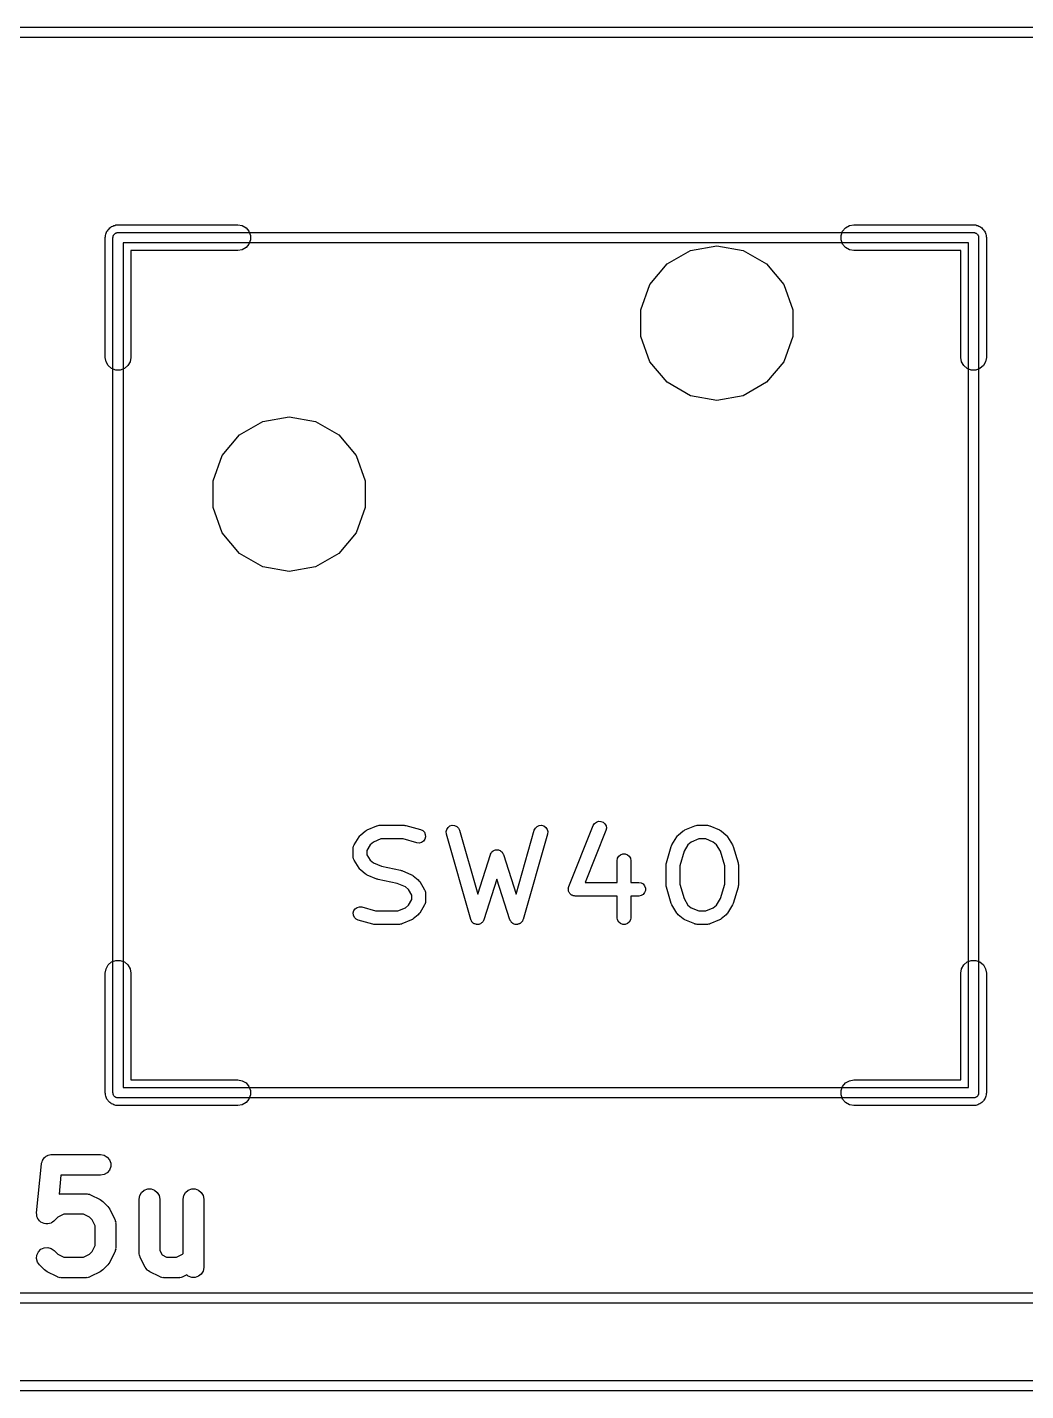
# Model space of a CAD drawing. Header units: millimetres. Extents: x 50 to 169, y 50 to 167.
# Drawn here: x 57.79 to 72.61, y 50 to 70.25 of the extents above; entities that cross this region are included whole.
import ezdxf

# ---------------------------------------------------------------- set-up
doc = ezdxf.new("R2010")
doc.units = ezdxf.units.MM
doc.layers.add('BLACK', color=7, linetype='Continuous')

# ---------------------------------------------------------------- blocks, each defined once
blk = doc.blocks.new('hhskb2-Cmts.User')
at = {"layer": 'BLACK'}
for p, q in [((45.9488, -119.65), (45.95, -119.643)), ((45.9488, -132.35), (45.9488, -119.65)), ((45.95, -119.637), (45.9522, -119.631)), ((45.95, -119.643), (45.95, -119.637)), ((45.9522, -119.631), (45.9534, -119.624)), ((45.9534, -119.624), (45.9567, -119.618)), ((45.9567, -119.618), (45.959, -119.612)), ((45.959, -119.612), (45.9633, -119.607)), ((45.9633, -119.607), (45.9666, -119.601)), ((45.9666, -119.601), (45.9717, -119.597)), ((45.9717, -119.597), (45.976, -119.592)), ((45.976, -119.592), (45.9818, -119.588)), ((45.9818, -119.588), (45.9869, -119.584)), ((45.9869, -119.584), (45.9932, -119.582)), ((45.9932, -119.582), (45.9989, -119.578)), ((45.9989, -119.578), (46.0055, -119.577)), ((46.0055, -119.577), (46.0118, -119.575)), ((46.0118, -119.575), (46.0184, -119.575)), ((46.0184, -119.575), (46.025, -119.574)), ((46.025, -119.574), (58.725, -119.574)), ((58.725, -119.574), (58.7316, -119.575)), ((58.7316, -119.575), (58.7382, -119.575)), ((58.7382, -119.575), (58.7445, -119.577)), ((58.7445, -119.577), (58.7511, -119.578)), ((58.7511, -119.578), (58.7568, -119.582)), ((58.7568, -119.582), (58.7631, -119.584)), ((58.7631, -119.584), (58.7682, -119.588)), ((58.7682, -119.588), (58.774, -119.592)), ((58.774, -119.592), (58.7783, -119.597)), ((58.7783, -119.597), (58.7834, -119.601)), ((58.7834, -119.601), (58.7867, -119.607)), ((58.7867, -119.607), (58.791, -119.612)), ((58.791, -119.612), (58.7933, -119.618)), ((58.7933, -119.618), (58.7966, -119.624)), ((58.7966, -119.624), (58.7978, -119.631)), ((58.7978, -119.631), (58.8, -119.637)), ((58.8, -119.637), (58.8, -119.643)), ((58.8, -119.643), (58.8012, -119.65)), ((58.8012, -119.65), (58.8012, -132.35)), ((46.1012, -119.726), (46.1012, -132.274)), ((58.6488, -119.726), (46.1012, -119.726)), ((58.6488, -132.274), (58.6488, -119.726)), ((45.95, -132.357), (45.9488, -132.35)), ((45.95, -132.363), (45.95, -132.357)), ((45.9522, -132.369), (45.95, -132.363)), ((45.9534, -132.376), (45.9522, -132.369)), ((45.9567, -132.382), (45.9534, -132.376)), ((45.959, -132.388), (45.9567, -132.382)), ((45.9633, -132.393), (45.959, -132.388)), ((45.9666, -132.399), (45.9633, -132.393)), ((45.9717, -132.403), (45.9666, -132.399)), ((45.976, -132.408), (45.9717, -132.403)), ((45.9818, -132.412), (45.976, -132.408)), ((45.9869, -132.416), (45.9818, -132.412)), ((45.9932, -132.418), (45.9869, -132.416)), ((45.9989, -132.422), (45.9932, -132.418)), ((46.0055, -132.423), (45.9989, -132.422)), ((46.0118, -132.425), (46.0055, -132.423)), ((46.0184, -132.425), (46.0118, -132.425)), ((46.025, -132.426), (46.0184, -132.425)), ((58.725, -132.426), (46.025, -132.426)), ((46.1012, -132.274), (58.6488, -132.274)), ((58.7316, -132.425), (58.725, -132.426)), ((58.7382, -132.425), (58.7316, -132.425)), ((58.7445, -132.423), (58.7382, -132.425)), ((58.7511, -132.422), (58.7445, -132.423)), ((58.7568, -132.418), (58.7511, -132.422)), ((58.7631, -132.416), (58.7568, -132.418)), ((58.7682, -132.412), (58.7631, -132.416)), ((58.774, -132.408), (58.7682, -132.412)), ((58.7783, -132.403), (58.774, -132.408)), ((58.7834, -132.399), (58.7783, -132.403)), ((58.7867, -132.393), (58.7834, -132.399)), ((58.791, -132.388), (58.7867, -132.393)), ((58.7933, -132.382), (58.791, -132.388)), ((58.7966, -132.376), (58.7933, -132.382)), ((58.7978, -132.369), (58.7966, -132.376)), ((58.8, -132.363), (58.7978, -132.369)), ((58.8012, -132.35), (58.8, -132.357)), ((58.8, -132.357), (58.8, -132.363))]:
    blk.add_line(p, q, dxfattribs=at)
blk = doc.blocks.new('hhskb2-Dwgs.User')
at = {"layer": 'BLACK'}
for p, q in [((40.5945, -116.526), (64.1555, -116.526)), ((64.0793, -116.678), (40.6707, -116.678)), ((44.8153, -134.131), (44.8878, -133.405)), ((44.8878, -133.405), (44.8894, -133.4)), ((44.8894, -133.394), (44.8965, -133.374)), ((44.8894, -133.4), (44.8894, -133.394)), ((44.8965, -133.374), (44.9022, -133.354)), ((44.9022, -133.354), (44.9055, -133.35)), ((44.9055, -133.35), (44.9075, -133.344)), ((44.9075, -133.344), (44.9209, -133.328)), ((44.9209, -133.328), (44.9331, -133.311)), ((44.9331, -133.311), (44.9378, -133.308)), ((44.9378, -133.308), (44.9415, -133.304)), ((44.9415, -133.304), (44.9596, -133.293)), ((44.9596, -133.293), (44.9768, -133.282)), ((44.9768, -133.282), (44.9824, -133.28)), ((44.9824, -133.28), (44.9874, -133.277)), ((44.9874, -133.277), (45.0079, -133.274)), ((45.0079, -133.274), (45.0281, -133.268)), ((45.0281, -133.268), (45.0338, -133.269)), ((45.0338, -133.269), (45.0395, -133.268)), ((45.0395, -133.268), (45.7652, -133.268)), ((45.7652, -133.268), (45.8173, -133.277)), ((45.8173, -133.277), (45.8632, -133.304)), ((45.8632, -133.304), (45.8972, -133.344)), ((45.8972, -133.344), (45.9153, -133.394)), ((45.9153, -133.394), (45.9153, -133.447)), ((45.1774, -133.573), (45.1492, -133.855)), ((45.7652, -133.573), (45.1774, -133.573)), ((45.8173, -133.564), (45.7652, -133.573)), ((45.8632, -133.537), (45.8173, -133.564)), ((45.8972, -133.497), (45.8632, -133.537)), ((45.9153, -133.447), (45.8972, -133.497)), ((46.3477, -133.876), (46.3742, -133.83)), ((46.3742, -133.83), (46.4147, -133.796)), ((46.4147, -133.796), (46.4644, -133.778)), ((46.4644, -133.778), (46.5174, -133.778)), ((46.5174, -133.778), (46.5671, -133.796)), ((46.5671, -133.796), (46.6077, -133.83)), ((46.6077, -133.83), (46.6341, -133.876)), ((47.0008, -133.876), (47.0273, -133.83)), ((47.0273, -133.83), (47.0679, -133.796)), ((47.0679, -133.796), (47.1176, -133.778)), ((47.1176, -133.778), (47.1705, -133.778)), ((47.1705, -133.778), (47.2203, -133.796)), ((47.2203, -133.796), (47.2608, -133.83)), ((47.2608, -133.83), (47.2873, -133.876)), ((45.1492, -133.855), (45.1501, -133.855)), ((45.1501, -133.855), (45.1672, -133.85)), ((45.1672, -133.85), (45.176, -133.85)), ((45.176, -133.85), (45.1846, -133.849)), ((45.1846, -133.849), (45.5475, -133.849)), ((45.5475, -133.849), (45.5561, -133.85)), ((45.5561, -133.85), (45.5649, -133.85)), ((45.5649, -133.85), (45.582, -133.855)), ((45.582, -133.855), (45.5996, -133.858)), ((45.5996, -133.858), (45.6072, -133.862)), ((45.6072, -133.862), (45.6156, -133.865)), ((45.6156, -133.865), (45.7608, -133.937)), ((45.7608, -133.937), (45.7804, -133.952)), ((45.7804, -133.952), (45.8004, -133.966)), ((45.8004, -133.966), (45.873, -134.038)), ((45.873, -134.038), (45.887, -134.058)), ((46.3385, -133.928), (46.3477, -133.876)), ((46.3385, -134.727), (46.3385, -133.928)), ((46.6341, -133.876), (46.6433, -133.928)), ((46.6433, -133.928), (46.6433, -134.691)), ((46.9917, -133.928), (47.0008, -133.876)), ((46.9917, -134.736), (46.9917, -133.928)), ((47.2873, -133.876), (47.2965, -133.928)), ((47.2965, -133.928), (47.2965, -134.944)), ((44.8151, -134.133), (44.8153, -134.132)), ((44.8173, -134.158), (44.8151, -134.133)), ((44.8153, -134.132), (44.8153, -134.131)), ((44.8192, -134.184), (44.8173, -134.158)), ((44.8196, -134.185), (44.8192, -134.184)), ((44.8197, -134.186), (44.8196, -134.185)), ((44.8305, -134.209), (44.8197, -134.186)), ((44.841, -134.232), (44.8305, -134.209)), ((44.8417, -134.233), (44.841, -134.232)), ((44.8421, -134.234), (44.8417, -134.233)), ((44.8602, -134.252), (44.8421, -134.234)), ((45.1298, -134.199), (45.0747, -134.254)), ((45.2206, -134.153), (45.1298, -134.199)), ((45.5115, -134.153), (45.2206, -134.153)), ((45.6023, -134.199), (45.5115, -134.153)), ((45.6399, -134.236), (45.6023, -134.199)), ((45.6854, -134.327), (45.6399, -134.236)), ((45.887, -134.058), (45.9015, -134.078)), ((45.9015, -134.078), (45.9741, -134.223)), ((45.9741, -134.223), (45.9766, -134.232)), ((45.9766, -134.232), (45.981, -134.239)), ((45.981, -134.239), (45.9841, -134.257)), ((44.878, -134.27), (44.8602, -134.252)), ((44.8788, -134.27), (44.878, -134.27)), ((44.8795, -134.271), (44.8788, -134.27)), ((44.9026, -134.282), (44.8795, -134.271)), ((44.9256, -134.293), (44.9026, -134.282)), ((44.9266, -134.293), (44.9256, -134.293)), ((44.9275, -134.293), (44.9266, -134.293)), ((44.9529, -134.296), (44.9275, -134.293)), ((44.9783, -134.298), (44.9529, -134.296)), ((44.9792, -134.298), (44.9783, -134.298)), ((44.9802, -134.298), (44.9792, -134.298)), ((45.0049, -134.291), (44.9802, -134.298)), ((45.0296, -134.285), (45.0049, -134.291)), ((45.0304, -134.285), (45.0296, -134.285)), ((45.0313, -134.284), (45.0304, -134.285)), ((45.0523, -134.27), (45.0313, -134.284)), ((45.0733, -134.255), (45.0523, -134.27)), ((45.0739, -134.254), (45.0733, -134.255)), ((45.0747, -134.254), (45.0739, -134.254)), ((45.6854, -134.618), (45.6854, -134.327)), ((45.9841, -134.257), (45.9892, -134.274)), ((45.9892, -134.274), (45.9886, -134.283)), ((45.9886, -134.283), (45.9902, -134.291)), ((45.9902, -134.291), (45.9902, -134.654)), ((44.8795, -134.674), (44.9275, -134.652)), ((44.9275, -134.652), (44.9802, -134.647)), ((44.9802, -134.647), (45.0313, -134.661)), ((45.6399, -134.709), (45.6854, -134.618)), ((45.9902, -134.654), (45.9886, -134.663)), ((44.8151, -134.813), (44.8197, -134.76)), ((44.8288, -134.864), (44.8151, -134.813)), ((44.8197, -134.76), (44.8421, -134.712)), ((44.8421, -134.712), (44.8795, -134.674)), ((45.0313, -134.661), (45.0747, -134.692)), ((45.0747, -134.692), (45.1298, -134.747)), ((45.1298, -134.747), (45.2206, -134.792)), ((45.2206, -134.792), (45.5115, -134.792)), ((45.5115, -134.792), (45.6023, -134.747)), ((45.6023, -134.747), (45.6399, -134.709)), ((45.9741, -134.722), (45.9015, -134.867)), ((45.9766, -134.714), (45.9741, -134.722)), ((45.981, -134.706), (45.9766, -134.714)), ((45.9841, -134.689), (45.981, -134.706)), ((45.9892, -134.672), (45.9841, -134.689)), ((45.9886, -134.663), (45.9892, -134.672)), ((46.34, -134.735), (46.3385, -134.727)), ((46.3395, -134.744), (46.34, -134.735)), ((46.3446, -134.761), (46.3395, -134.744)), ((46.3477, -134.779), (46.3446, -134.761)), ((46.3521, -134.786), (46.3477, -134.779)), ((46.3546, -134.795), (46.3521, -134.786)), ((46.4272, -134.94), (46.3546, -134.795)), ((46.6433, -134.691), (46.6771, -134.758)), ((46.6771, -134.758), (46.7446, -134.792)), ((46.7446, -134.792), (46.8904, -134.792)), ((46.8904, -134.792), (46.9812, -134.747)), ((46.9812, -134.747), (46.9917, -134.736)), ((44.8591, -134.907), (44.8288, -134.864)), ((44.9317, -134.98), (44.8591, -134.907)), ((44.9517, -134.994), (44.9317, -134.98)), ((44.9713, -135.008), (44.9517, -134.994)), ((45.1165, -135.081), (44.9713, -135.008)), ((45.7608, -135.008), (45.6156, -135.081)), ((45.7804, -134.994), (45.7608, -135.008)), ((45.8004, -134.98), (45.7804, -134.994)), ((45.873, -134.907), (45.8004, -134.98)), ((45.887, -134.887), (45.873, -134.907)), ((45.9015, -134.867), (45.887, -134.887)), ((46.4405, -134.958), (46.4272, -134.94)), ((46.4528, -134.977), (46.4405, -134.958)), ((46.4562, -134.979), (46.4528, -134.977)), ((46.4587, -134.983), (46.4562, -134.979)), ((46.4774, -134.995), (46.4587, -134.983)), ((46.4953, -135.008), (46.4774, -134.995)), ((46.6405, -135.081), (46.4953, -135.008)), ((47.0437, -135.056), (46.9945, -135.081)), ((47.0679, -135.076), (47.0437, -135.056)), ((47.2608, -135.042), (47.2203, -135.076)), ((47.2873, -134.997), (47.2608, -135.042)), ((47.2965, -134.944), (47.2873, -134.997)), ((45.1249, -135.083), (45.1165, -135.081)), ((45.1325, -135.088), (45.1249, -135.083)), ((45.1501, -135.091), (45.1325, -135.088)), ((45.1672, -135.096), (45.1501, -135.091)), ((45.176, -135.095), (45.1672, -135.096)), ((45.1846, -135.097), (45.176, -135.095)), ((45.5475, -135.097), (45.1846, -135.097)), ((45.5561, -135.095), (45.5475, -135.097)), ((45.5649, -135.096), (45.5561, -135.095)), ((45.582, -135.091), (45.5649, -135.096)), ((45.5996, -135.088), (45.582, -135.091)), ((45.6072, -135.083), (45.5996, -135.088)), ((45.6156, -135.081), (45.6072, -135.083)), ((46.6489, -135.083), (46.6405, -135.081)), ((46.6565, -135.088), (46.6489, -135.083)), ((46.6741, -135.091), (46.6565, -135.088)), ((46.6912, -135.096), (46.6741, -135.091)), ((46.7, -135.095), (46.6912, -135.096)), ((46.7086, -135.097), (46.7, -135.095)), ((46.9263, -135.097), (46.7086, -135.097)), ((46.935, -135.095), (46.9263, -135.097)), ((46.9438, -135.096), (46.935, -135.095)), ((46.9609, -135.091), (46.9438, -135.096)), ((46.9785, -135.088), (46.9609, -135.091)), ((46.9861, -135.083), (46.9785, -135.088)), ((46.9945, -135.081), (46.9861, -135.083)), ((47.1176, -135.095), (47.0679, -135.076)), ((47.1705, -135.095), (47.1176, -135.095)), ((47.2203, -135.076), (47.1705, -135.095)), ((40.6707, -135.322), (64.0793, -135.322)), ((64.1555, -135.474), (40.5945, -135.474))]:
    blk.add_line(p, q, dxfattribs=at)
blk = doc.blocks.new('hhskb2-Edge.Cuts')
at = {"layer": 'BLACK'}
for p, q in [((36.975, -136.625), (156.025, -136.625)), ((156.1, -136.775), (36.9, -136.775))]:
    blk.add_line(p, q, dxfattribs=at)
blk = doc.blocks.new('hhskb2-F.SilkS')
at = {"layer": 'BLACK'}
for p, q in [((45.9598, -119.471), (45.9763, -119.468)), ((45.9763, -119.468), (45.9919, -119.462)), ((45.9919, -119.462), (46.0086, -119.462)), ((46.0086, -119.462), (46.025, -119.459)), ((46.025, -119.459), (47.803, -119.459)), ((47.803, -119.459), (47.8682, -119.471)), ((56.8818, -119.471), (56.947, -119.459)), ((56.947, -119.459), (58.725, -119.459)), ((58.725, -119.459), (58.7414, -119.462)), ((58.7414, -119.462), (58.7581, -119.462)), ((58.7581, -119.462), (58.7737, -119.468)), ((58.7737, -119.468), (58.7902, -119.471)), ((45.8345, -119.65), (45.8374, -119.634)), ((45.8345, -121.428), (45.8345, -119.65)), ((45.8374, -119.617), (45.8431, -119.601)), ((45.8374, -119.634), (45.8374, -119.617)), ((45.8431, -119.601), (45.846, -119.585)), ((45.846, -119.585), (45.8543, -119.57)), ((45.8543, -119.57), (45.86, -119.555)), ((45.86, -119.555), (45.8707, -119.542)), ((45.8707, -119.542), (45.8791, -119.528)), ((45.8791, -119.528), (45.8918, -119.517)), ((45.8918, -119.517), (45.9025, -119.504)), ((45.9025, -119.504), (45.917, -119.496)), ((45.917, -119.496), (45.9297, -119.485)), ((45.9297, -119.485), (45.9454, -119.479)), ((45.9454, -119.479), (45.9598, -119.471)), ((47.8682, -119.471), (47.9255, -119.504)), ((47.9255, -119.504), (47.968, -119.555)), ((47.968, -119.555), (47.9906, -119.617)), ((47.9906, -119.617), (47.9906, -119.683)), ((56.7594, -119.617), (56.782, -119.555)), ((56.7594, -119.683), (56.7594, -119.617)), ((56.782, -119.555), (56.8245, -119.504)), ((56.8245, -119.504), (56.8818, -119.471)), ((58.7902, -119.471), (58.8046, -119.479)), ((58.8046, -119.479), (58.8202, -119.485)), ((58.8202, -119.485), (58.833, -119.496)), ((58.833, -119.496), (58.8475, -119.504)), ((58.8475, -119.504), (58.8582, -119.517)), ((58.8582, -119.517), (58.8709, -119.528)), ((58.8709, -119.528), (58.8793, -119.542)), ((58.8793, -119.542), (58.89, -119.555)), ((58.89, -119.555), (58.8957, -119.57)), ((58.8957, -119.57), (58.904, -119.585)), ((58.904, -119.585), (58.9069, -119.601)), ((58.9069, -119.601), (58.9126, -119.617)), ((58.9126, -119.617), (58.9126, -119.634)), ((58.9126, -119.634), (58.9155, -119.65)), ((58.9155, -119.65), (58.9155, -121.428)), ((47.803, -119.84), (46.2155, -119.84)), ((46.2155, -119.84), (46.2155, -121.428)), ((47.8682, -119.829), (47.803, -119.84)), ((47.9255, -119.796), (47.8682, -119.829)), ((47.968, -119.745), (47.9255, -119.796)), ((47.9906, -119.683), (47.968, -119.745)), ((54.1775, -120.041), (54.5226, -119.842)), ((54.5226, -119.842), (54.915, -119.773)), ((54.915, -119.773), (55.3074, -119.842)), ((55.3074, -119.842), (55.6525, -120.041)), ((56.782, -119.745), (56.7594, -119.683)), ((56.8245, -119.796), (56.782, -119.745)), ((56.8818, -119.829), (56.8245, -119.796)), ((56.947, -119.84), (56.8818, -119.829)), ((58.5345, -119.84), (56.947, -119.84)), ((58.5345, -121.428), (58.5345, -119.84)), ((53.9214, -120.346), (54.1775, -120.041)), ((55.6525, -120.041), (55.9086, -120.346)), ((53.7851, -120.721), (53.9214, -120.346)), ((55.9086, -120.346), (56.0449, -120.721)), ((53.7851, -121.119), (53.7851, -120.721)), ((56.0449, -120.721), (56.0449, -121.119)), ((53.9214, -121.494), (53.7851, -121.119)), ((56.0449, -121.119), (55.9086, -121.494)), ((45.846, -121.493), (45.8345, -121.428)), ((45.8791, -121.55), (45.846, -121.493)), ((46.204, -121.493), (46.1709, -121.55)), ((46.2155, -121.428), (46.204, -121.493)), ((54.1775, -121.799), (53.9214, -121.494)), ((55.9086, -121.494), (55.6525, -121.799)), ((58.546, -121.493), (58.5345, -121.428)), ((58.5791, -121.55), (58.546, -121.493)), ((58.904, -121.493), (58.8709, -121.55)), ((58.9155, -121.428), (58.904, -121.493)), ((45.9297, -121.593), (45.8791, -121.55)), ((45.9919, -121.616), (45.9297, -121.593)), ((46.0581, -121.616), (45.9919, -121.616)), ((46.1202, -121.593), (46.0581, -121.616)), ((46.1709, -121.55), (46.1202, -121.593)), ((58.6297, -121.593), (58.5791, -121.55)), ((58.6919, -121.616), (58.6297, -121.593)), ((58.7581, -121.616), (58.6919, -121.616)), ((58.8202, -121.593), (58.7581, -121.616)), ((58.8709, -121.55), (58.8202, -121.593)), ((54.5226, -121.998), (54.1775, -121.799)), ((55.6525, -121.799), (55.3074, -121.998)), ((54.915, -122.067), (54.5226, -121.998)), ((55.3074, -121.998), (54.915, -122.067)), ((47.8275, -122.581), (48.1726, -122.382)), ((48.1726, -122.382), (48.565, -122.313)), ((48.565, -122.313), (48.9574, -122.382)), ((48.9574, -122.382), (49.3025, -122.581)), ((47.5714, -122.886), (47.8275, -122.581)), ((49.3025, -122.581), (49.5586, -122.886)), ((47.4351, -123.261), (47.5714, -122.886)), ((49.5586, -122.886), (49.6949, -123.261)), ((47.4351, -123.659), (47.4351, -123.261)), ((49.6949, -123.261), (49.6949, -123.659)), ((47.5714, -124.034), (47.4351, -123.659)), ((49.6949, -123.659), (49.5586, -124.034)), ((47.8275, -124.339), (47.5714, -124.034)), ((49.5586, -124.034), (49.3025, -124.339)), ((48.1726, -124.538), (47.8275, -124.339)), ((49.3025, -124.339), (48.9574, -124.538)), ((48.565, -124.607), (48.1726, -124.538)), ((48.9574, -124.538), (48.565, -124.607)), ((49.8879, -128.381), (49.9029, -128.378)), ((49.9029, -128.378), (49.9053, -128.378)), ((49.9053, -128.378), (49.9076, -128.378)), ((49.9076, -128.378), (50.2704, -128.378)), ((50.2704, -128.378), (50.284, -128.38)), ((50.9517, -128.388), (50.9856, -128.378)), ((50.9856, -128.378), (51.0208, -128.381)), ((52.2778, -128.381), (52.313, -128.378)), ((52.313, -128.378), (52.3469, -128.388)), ((53.079, -128.381), (53.0975, -128.351)), ((53.0975, -128.351), (53.1253, -128.33)), ((53.1253, -128.33), (53.1588, -128.318)), ((53.1588, -128.318), (53.1941, -128.32)), ((53.1941, -128.32), (53.2268, -128.333)), ((53.2268, -128.333), (53.2531, -128.356)), ((53.2531, -128.356), (53.2698, -128.387)), ((54.6051, -128.381), (54.6201, -128.378)), ((54.6201, -128.378), (54.6224, -128.378)), ((54.6224, -128.378), (54.6247, -128.378)), ((54.6247, -128.378), (54.7699, -128.378)), ((54.7699, -128.378), (54.7722, -128.378)), ((54.7722, -128.378), (54.7745, -128.378)), ((54.7745, -128.378), (54.7895, -128.381)), ((49.5302, -128.669), (49.6027, -128.548)), ((49.6027, -128.548), (49.6138, -128.535)), ((49.6138, -128.535), (49.6248, -128.522)), ((49.6248, -128.522), (49.6974, -128.462)), ((49.6974, -128.462), (49.7106, -128.454)), ((49.7106, -128.454), (49.7234, -128.446)), ((49.7234, -128.446), (49.8685, -128.386)), ((49.9279, -128.581), (49.8157, -128.628)), ((49.8685, -128.386), (49.8708, -128.385)), ((49.8708, -128.385), (49.8728, -128.384)), ((49.8728, -128.384), (49.8879, -128.381)), ((50.2566, -128.581), (49.9279, -128.581)), ((50.4609, -128.638), (50.2566, -128.581)), ((50.284, -128.38), (50.2976, -128.382)), ((50.2976, -128.382), (50.5153, -128.442)), ((50.5153, -128.442), (50.5472, -128.457)), ((50.5472, -128.457), (50.5719, -128.482)), ((50.5719, -128.482), (50.5865, -128.515)), ((50.5893, -128.55), (50.5798, -128.584)), ((50.5865, -128.515), (50.5893, -128.55)), ((50.8948, -128.472), (50.9034, -128.438)), ((50.8985, -128.507), (50.8948, -128.472)), ((51.2613, -129.777), (50.8985, -128.507)), ((50.9034, -128.438), (50.9231, -128.409)), ((50.9231, -128.409), (50.9517, -128.388)), ((51.0208, -128.381), (51.053, -128.395)), ((51.053, -128.395), (51.0784, -128.42)), ((51.0784, -128.42), (51.0938, -128.452)), ((51.0938, -128.452), (51.3645, -129.399)), ((51.9341, -129.399), (52.2047, -128.452)), ((52.4001, -128.507), (52.0373, -129.777)), ((52.2047, -128.452), (52.2202, -128.42)), ((52.2202, -128.42), (52.2455, -128.395)), ((52.2455, -128.395), (52.2778, -128.381)), ((52.3469, -128.388), (52.3754, -128.409)), ((52.3754, -128.409), (52.3952, -128.438)), ((52.3952, -128.438), (52.4038, -128.472)), ((52.4038, -128.472), (52.4001, -128.507)), ((52.7161, -129.288), (53.079, -128.381)), ((53.2676, -128.457), (52.9605, -129.225)), ((53.2748, -128.422), (53.2676, -128.457)), ((53.2698, -128.387), (53.2748, -128.422)), ((54.2473, -128.669), (54.3199, -128.548)), ((54.3199, -128.548), (54.331, -128.535)), ((54.331, -128.535), (54.342, -128.522)), ((54.342, -128.522), (54.4145, -128.462)), ((54.4145, -128.462), (54.4277, -128.454)), ((54.4277, -128.454), (54.4405, -128.446)), ((54.4405, -128.446), (54.5856, -128.386)), ((54.645, -128.581), (54.5328, -128.628)), ((54.5856, -128.386), (54.5879, -128.385)), ((54.5879, -128.385), (54.59, -128.384)), ((54.59, -128.384), (54.6051, -128.381)), ((54.7495, -128.581), (54.645, -128.581)), ((54.8618, -128.628), (54.7495, -128.581)), ((54.7895, -128.381), (54.8046, -128.384)), ((54.8046, -128.384), (54.8066, -128.385)), ((54.8066, -128.385), (54.8089, -128.386)), ((54.8089, -128.386), (54.9541, -128.446)), ((54.9541, -128.446), (54.9669, -128.454)), ((54.9669, -128.454), (54.98, -128.462)), ((54.98, -128.462), (55.0526, -128.522)), ((55.0526, -128.522), (55.0636, -128.535)), ((55.0636, -128.535), (55.0747, -128.548)), ((55.0747, -128.548), (55.1473, -128.669)), ((49.5157, -128.721), (49.5174, -128.712)), ((49.5157, -128.842), (49.5157, -128.721)), ((49.5174, -128.712), (49.5175, -128.702)), ((49.5175, -128.702), (49.5204, -128.695)), ((49.5204, -128.695), (49.5218, -128.687)), ((49.5218, -128.687), (49.5267, -128.678)), ((49.5267, -128.678), (49.5302, -128.669)), ((49.7681, -128.668), (49.7189, -128.75)), ((49.7189, -128.75), (49.7189, -128.814)), ((49.8157, -128.628), (49.7681, -128.668)), ((50.4961, -128.641), (50.4609, -128.638)), ((50.5302, -128.632), (50.4961, -128.641)), ((50.5593, -128.612), (50.5302, -128.632)), ((50.5798, -128.584), (50.5593, -128.612)), ((51.5626, -128.792), (51.5689, -128.78)), ((51.5689, -128.78), (51.5719, -128.777)), ((51.5719, -128.777), (51.5741, -128.774)), ((51.5741, -128.774), (51.5849, -128.766)), ((51.5849, -128.766), (51.5951, -128.756)), ((51.5951, -128.756), (51.5988, -128.755)), ((51.5988, -128.755), (51.602, -128.752)), ((51.602, -128.752), (51.615, -128.748)), ((51.615, -128.748), (51.6277, -128.743)), ((51.6277, -128.743), (51.6318, -128.743)), ((51.6318, -128.743), (51.6356, -128.742)), ((51.6356, -128.742), (51.6493, -128.742)), ((51.6493, -128.742), (51.663, -128.742)), ((51.663, -128.742), (51.6668, -128.743)), ((51.6668, -128.743), (51.6709, -128.743)), ((51.6709, -128.743), (51.6835, -128.748)), ((51.6835, -128.748), (51.6966, -128.752)), ((51.6966, -128.752), (51.6998, -128.755)), ((51.6998, -128.755), (51.7035, -128.756)), ((51.7035, -128.756), (51.7137, -128.766)), ((51.7137, -128.766), (51.7245, -128.774)), ((51.7245, -128.774), (51.7266, -128.777)), ((51.7266, -128.777), (51.7296, -128.78)), ((51.7296, -128.78), (51.736, -128.792)), ((54.1645, -128.934), (54.2371, -128.692)), ((54.2371, -128.692), (54.2428, -128.681)), ((54.2428, -128.681), (54.2473, -128.669)), ((54.4281, -128.763), (54.3635, -128.978)), ((54.4853, -128.668), (54.4281, -128.763)), ((54.5328, -128.628), (54.4853, -128.668)), ((54.9093, -128.668), (54.8618, -128.628)), ((54.9665, -128.763), (54.9093, -128.668)), ((55.0311, -128.978), (54.9665, -128.763)), ((55.1473, -128.669), (55.1518, -128.681)), ((55.1518, -128.681), (55.1575, -128.692)), ((55.1575, -128.692), (55.23, -128.934)), ((49.5174, -128.852), (49.5157, -128.842)), ((49.5175, -128.862), (49.5174, -128.852)), ((49.5204, -128.869), (49.5175, -128.862)), ((49.5218, -128.877), (49.5204, -128.869)), ((49.5267, -128.886), (49.5218, -128.877)), ((49.5302, -128.895), (49.5267, -128.886)), ((49.6027, -129.016), (49.5302, -128.895)), ((49.7189, -128.814), (49.7681, -128.896)), ((49.7681, -128.896), (49.8157, -128.936)), ((49.8157, -128.936), (49.9377, -128.987)), ((51.3645, -129.399), (51.5525, -128.811)), ((51.5525, -128.811), (51.5544, -128.808)), ((51.5544, -128.808), (51.5553, -128.804)), ((51.5553, -128.804), (51.5626, -128.792)), ((51.736, -128.792), (51.7433, -128.804)), ((51.7433, -128.804), (51.7442, -128.808)), ((51.7442, -128.808), (51.7461, -128.811)), ((51.7461, -128.811), (51.9341, -129.399)), ((53.4345, -128.903), (53.4407, -128.868)), ((53.4345, -129.225), (53.4345, -128.903)), ((53.4407, -128.868), (53.4583, -128.838)), ((53.4583, -128.838), (53.4853, -128.815)), ((53.4853, -128.815), (53.5185, -128.803)), ((53.5185, -128.803), (53.5538, -128.803)), ((53.5538, -128.803), (53.5869, -128.815)), ((53.5869, -128.815), (53.614, -128.838)), ((53.614, -128.838), (53.6316, -128.868)), ((53.6316, -128.868), (53.6377, -128.903)), ((53.6377, -128.903), (53.6377, -129.225)), ((54.1603, -128.963), (54.1628, -128.949)), ((54.1603, -129.266), (54.1603, -128.963)), ((54.1628, -128.949), (54.1645, -128.934)), ((54.3635, -128.978), (54.3635, -129.251)), ((55.0311, -129.251), (55.0311, -128.978)), ((55.23, -128.934), (55.2318, -128.949)), ((55.2318, -128.949), (55.2343, -128.963)), ((55.2343, -128.963), (55.2343, -129.266)), ((49.6139, -129.028), (49.6027, -129.016)), ((49.6248, -129.041), (49.6139, -129.028)), ((49.6974, -129.102), (49.6248, -129.041)), ((49.7106, -129.109), (49.6974, -129.102)), ((49.7234, -129.118), (49.7106, -129.109)), ((49.8685, -129.178), (49.7234, -129.118)), ((49.8779, -129.18), (49.8685, -129.178)), ((49.8868, -129.184), (49.8779, -129.18)), ((50.1677, -129.242), (49.8868, -129.184)), ((49.9377, -128.987), (50.2186, -129.045)), ((50.2186, -129.045), (50.2275, -129.049)), ((50.2275, -129.049), (50.2369, -129.051)), ((50.2369, -129.051), (50.3821, -129.111)), ((50.3821, -129.111), (50.3949, -129.12)), ((50.3949, -129.12), (50.408, -129.127)), ((50.408, -129.127), (50.4806, -129.188)), ((50.4806, -129.188), (50.4916, -129.201)), ((51.6493, -129.176), (51.4558, -129.78)), ((51.8428, -129.78), (51.6493, -129.176)), ((50.2898, -129.293), (50.1677, -129.242)), ((50.3373, -129.333), (50.2898, -129.293)), ((50.3865, -129.415), (50.3373, -129.333)), ((50.4916, -129.201), (50.5027, -129.213)), ((50.5027, -129.213), (50.5753, -129.334)), ((50.5753, -129.334), (50.5787, -129.343)), ((50.5787, -129.343), (50.5836, -129.352)), ((50.5836, -129.352), (50.585, -129.36)), ((50.585, -129.36), (50.5879, -129.367)), ((50.5879, -129.367), (50.5881, -129.377)), ((50.5881, -129.377), (50.5897, -129.387)), ((50.5897, -129.387), (50.5897, -129.508)), ((52.7089, -129.323), (52.7104, -129.316)), ((52.7104, -129.333), (52.7089, -129.323)), ((52.7104, -129.309), (52.714, -129.299)), ((52.7104, -129.316), (52.7104, -129.309)), ((52.7104, -129.344), (52.7104, -129.333)), ((52.7129, -129.351), (52.7104, -129.344)), ((52.7139, -129.358), (52.7129, -129.351)), ((52.7189, -129.367), (52.7139, -129.358)), ((52.714, -129.299), (52.7161, -129.288)), ((52.7224, -129.377), (52.7189, -129.367)), ((52.7271, -129.383), (52.7224, -129.377)), ((52.7306, -129.389), (52.7271, -129.383)), ((52.7384, -129.396), (52.7306, -129.389)), ((52.9605, -129.225), (53.4345, -129.225)), ((53.6377, -129.225), (53.7539, -129.225)), ((53.7539, -129.225), (53.7886, -129.231)), ((53.7886, -129.231), (53.8192, -129.248)), ((53.8192, -129.248), (53.8418, -129.275)), ((53.8418, -129.377), (53.8192, -129.404)), ((53.8418, -129.275), (53.8539, -129.309)), ((53.8539, -129.344), (53.8418, -129.377)), ((53.8539, -129.309), (53.8539, -129.344)), ((54.1628, -129.28), (54.1603, -129.266)), ((54.1645, -129.295), (54.1628, -129.28)), ((54.2371, -129.537), (54.1645, -129.295)), ((54.3635, -129.251), (54.4281, -129.466)), ((54.9665, -129.466), (55.0311, -129.251)), ((55.23, -129.295), (55.1575, -129.537)), ((55.2318, -129.28), (55.23, -129.295)), ((55.2343, -129.266), (55.2318, -129.28)), ((49.5752, -129.597), (49.6094, -129.588)), ((49.6094, -129.588), (49.6445, -129.591)), ((49.6445, -129.591), (49.8488, -129.648)), ((50.2898, -129.601), (50.3373, -129.562)), ((50.3373, -129.562), (50.3865, -129.479)), ((50.3865, -129.479), (50.3865, -129.415)), ((50.5753, -129.56), (50.5027, -129.681)), ((50.5787, -129.551), (50.5753, -129.56)), ((50.5836, -129.542), (50.5787, -129.551)), ((50.585, -129.534), (50.5836, -129.542)), ((50.5879, -129.527), (50.585, -129.534)), ((50.5881, -129.517), (50.5879, -129.527)), ((50.5897, -129.508), (50.5881, -129.517)), ((52.7451, -129.404), (52.7384, -129.396)), ((52.7514, -129.408), (52.7451, -129.404)), ((52.7569, -129.413), (52.7514, -129.408)), ((52.7666, -129.416), (52.7569, -129.413)), ((52.7757, -129.422), (52.7666, -129.416)), ((52.7829, -129.423), (52.7757, -129.422)), ((52.7896, -129.426), (52.7829, -129.423)), ((52.8001, -129.426), (52.7896, -129.426)), ((52.8104, -129.428), (52.8001, -129.426)), ((53.4345, -129.428), (52.8104, -129.428)), ((53.4345, -129.75), (53.4345, -129.428)), ((53.7539, -129.428), (53.6377, -129.428)), ((53.6377, -129.428), (53.6377, -129.75)), ((53.7886, -129.422), (53.7539, -129.428)), ((53.8192, -129.404), (53.7886, -129.422)), ((54.2428, -129.548), (54.2371, -129.537)), ((54.2473, -129.56), (54.2428, -129.548)), ((54.3199, -129.681), (54.2473, -129.56)), ((54.4281, -129.466), (54.4853, -129.562)), ((54.4853, -129.562), (54.5328, -129.601)), ((54.8618, -129.601), (54.9093, -129.562)), ((54.9093, -129.562), (54.9665, -129.466)), ((55.1473, -129.56), (55.0747, -129.681)), ((55.1518, -129.548), (55.1473, -129.56)), ((55.1575, -129.537), (55.1518, -129.548)), ((49.5162, -129.679), (49.5256, -129.645)), ((49.5189, -129.714), (49.5162, -129.679)), ((49.5335, -129.747), (49.5189, -129.714)), ((49.5256, -129.645), (49.5461, -129.617)), ((49.5583, -129.772), (49.5335, -129.747)), ((49.5461, -129.617), (49.5752, -129.597)), ((49.5901, -129.787), (49.5583, -129.772)), ((49.8078, -129.847), (49.5901, -129.787)), ((49.8488, -129.648), (50.1775, -129.648)), ((50.1775, -129.648), (50.2898, -129.601)), ((50.3821, -129.783), (50.2369, -129.843)), ((50.3949, -129.775), (50.3821, -129.783)), ((50.408, -129.767), (50.3949, -129.775)), ((50.4806, -129.707), (50.408, -129.767)), ((50.4916, -129.694), (50.4806, -129.707)), ((50.5027, -129.681), (50.4916, -129.694)), ((51.2638, -129.783), (51.2613, -129.777)), ((51.265, -129.788), (51.2638, -129.783)), ((51.2714, -129.798), (51.265, -129.788)), ((51.4518, -129.791), (51.445, -129.801)), ((51.4531, -129.785), (51.4518, -129.791)), ((51.4558, -129.78), (51.4531, -129.785)), ((51.8454, -129.785), (51.8428, -129.78)), ((51.8468, -129.791), (51.8454, -129.785)), ((51.8536, -129.801), (51.8468, -129.791)), ((52.0336, -129.788), (52.0271, -129.798)), ((52.0348, -129.783), (52.0336, -129.788)), ((52.0373, -129.777), (52.0348, -129.783)), ((53.4407, -129.784), (53.4345, -129.75)), ((53.4583, -129.815), (53.4407, -129.784)), ((53.6316, -129.784), (53.614, -129.815)), ((53.6377, -129.75), (53.6316, -129.784)), ((54.331, -129.694), (54.3199, -129.681)), ((54.342, -129.707), (54.331, -129.694)), ((54.4145, -129.767), (54.342, -129.707)), ((54.4277, -129.775), (54.4145, -129.767)), ((54.4405, -129.783), (54.4277, -129.775)), ((54.5856, -129.843), (54.4405, -129.783)), ((54.5328, -129.601), (54.645, -129.648)), ((54.645, -129.648), (54.7495, -129.648)), ((54.7495, -129.648), (54.8618, -129.601)), ((54.9541, -129.783), (54.8089, -129.843)), ((54.9669, -129.775), (54.9541, -129.783)), ((54.98, -129.767), (54.9669, -129.775)), ((55.0526, -129.707), (54.98, -129.767)), ((55.0636, -129.694), (55.0526, -129.707)), ((55.0747, -129.681), (55.0636, -129.694)), ((49.8215, -129.849), (49.8078, -129.847)), ((49.835, -129.851), (49.8215, -129.849)), ((50.1979, -129.851), (49.835, -129.851)), ((50.2002, -129.851), (50.1979, -129.851)), ((50.2025, -129.851), (50.2002, -129.851)), ((50.2175, -129.848), (50.2025, -129.851)), ((50.2326, -129.845), (50.2175, -129.848)), ((50.2346, -129.844), (50.2326, -129.845)), ((50.2369, -129.843), (50.2346, -129.844)), ((51.2767, -129.809), (51.2714, -129.798)), ((51.2808, -129.813), (51.2767, -129.809)), ((51.2838, -129.818), (51.2808, -129.813)), ((51.2934, -129.825), (51.2838, -129.818)), ((51.3021, -129.834), (51.2934, -129.825)), ((51.3072, -129.836), (51.3021, -129.834)), ((51.3117, -129.839), (51.3072, -129.836)), ((51.3233, -129.843), (51.3117, -129.839)), ((51.3343, -129.848), (51.3233, -129.843)), ((51.3399, -129.848), (51.3343, -129.848)), ((51.3453, -129.85), (51.3399, -129.848)), ((51.3574, -129.85), (51.3453, -129.85)), ((51.3695, -129.851), (51.3574, -129.85)), ((51.3749, -129.849), (51.3695, -129.851)), ((51.3806, -129.849), (51.3749, -129.849)), ((51.3918, -129.844), (51.3806, -129.849)), ((51.4035, -129.841), (51.3918, -129.844)), ((51.408, -129.838), (51.4035, -129.841)), ((51.4132, -129.835), (51.408, -129.838)), ((51.4222, -129.827), (51.4132, -129.835)), ((51.432, -129.82), (51.4222, -129.827)), ((51.4352, -129.816), (51.432, -129.82)), ((51.4393, -129.812), (51.4352, -129.816)), ((51.445, -129.801), (51.4393, -129.812)), ((51.8592, -129.812), (51.8536, -129.801)), ((51.8634, -129.816), (51.8592, -129.812)), ((51.8666, -129.82), (51.8634, -129.816)), ((51.8764, -129.827), (51.8666, -129.82)), ((51.8853, -129.835), (51.8764, -129.827)), ((51.8906, -129.838), (51.8853, -129.835)), ((51.8951, -129.841), (51.8906, -129.838)), ((51.9068, -129.844), (51.8951, -129.841)), ((51.918, -129.849), (51.9068, -129.844)), ((51.9236, -129.849), (51.918, -129.849)), ((51.929, -129.851), (51.9236, -129.849)), ((51.9411, -129.85), (51.929, -129.851)), ((51.9533, -129.85), (51.9411, -129.85)), ((51.9586, -129.848), (51.9533, -129.85)), ((51.9642, -129.848), (51.9586, -129.848)), ((51.9753, -129.843), (51.9642, -129.848)), ((51.9869, -129.839), (51.9753, -129.843)), ((51.9913, -129.836), (51.9869, -129.839)), ((51.9965, -129.834), (51.9913, -129.836)), ((52.0052, -129.825), (51.9965, -129.834)), ((52.0148, -129.818), (52.0052, -129.825)), ((52.0178, -129.813), (52.0148, -129.818)), ((52.0218, -129.809), (52.0178, -129.813)), ((52.0271, -129.798), (52.0218, -129.809)), ((53.4853, -129.838), (53.4583, -129.815)), ((53.5185, -129.85), (53.4853, -129.838)), ((53.5538, -129.85), (53.5185, -129.85)), ((53.5869, -129.838), (53.5538, -129.85)), ((53.614, -129.815), (53.5869, -129.838)), ((54.5879, -129.844), (54.5856, -129.843)), ((54.59, -129.845), (54.5879, -129.844)), ((54.6051, -129.848), (54.59, -129.845)), ((54.6201, -129.851), (54.6051, -129.848)), ((54.6224, -129.851), (54.6201, -129.851)), ((54.6247, -129.851), (54.6224, -129.851)), ((54.7699, -129.851), (54.6247, -129.851)), ((54.7722, -129.851), (54.7699, -129.851)), ((54.7745, -129.851), (54.7722, -129.851)), ((54.7895, -129.848), (54.7745, -129.851)), ((54.8046, -129.845), (54.7895, -129.848)), ((54.8066, -129.844), (54.8046, -129.845)), ((54.8089, -129.843), (54.8066, -129.844)), ((45.9297, -130.407), (45.9919, -130.384)), ((45.9919, -130.384), (46.0581, -130.384)), ((46.0581, -130.384), (46.1202, -130.407)), ((58.6297, -130.407), (58.6919, -130.384)), ((58.6919, -130.384), (58.7581, -130.384)), ((58.7581, -130.384), (58.8202, -130.407)), ((45.8345, -130.572), (45.846, -130.507)), ((45.8345, -132.35), (45.8345, -130.572)), ((45.846, -130.507), (45.8791, -130.45)), ((45.8791, -130.45), (45.9297, -130.407)), ((46.1202, -130.407), (46.1709, -130.45)), ((46.1709, -130.45), (46.204, -130.507)), ((46.204, -130.507), (46.2155, -130.572)), ((46.2155, -130.572), (46.2155, -132.159)), ((58.5345, -130.572), (58.546, -130.507)), ((58.5345, -132.159), (58.5345, -130.572)), ((58.546, -130.507), (58.5791, -130.45)), ((58.5791, -130.45), (58.6297, -130.407)), ((58.8202, -130.407), (58.8709, -130.45)), ((58.8709, -130.45), (58.904, -130.507)), ((58.904, -130.507), (58.9155, -130.572)), ((58.9155, -130.572), (58.9155, -132.35)), ((46.2155, -132.159), (47.803, -132.159)), ((47.803, -132.159), (47.8682, -132.171)), ((47.8682, -132.171), (47.9255, -132.204)), ((47.9255, -132.204), (47.968, -132.255)), ((56.782, -132.255), (56.8245, -132.204)), ((56.8245, -132.204), (56.8818, -132.171)), ((56.8818, -132.171), (56.947, -132.159)), ((56.947, -132.159), (58.5345, -132.159)), ((45.8374, -132.366), (45.8345, -132.35)), ((45.8374, -132.383), (45.8374, -132.366)), ((45.8431, -132.399), (45.8374, -132.383)), ((45.846, -132.415), (45.8431, -132.399)), ((45.8543, -132.43), (45.846, -132.415)), ((47.968, -132.255), (47.9906, -132.317)), ((47.9906, -132.383), (47.968, -132.445)), ((47.9906, -132.317), (47.9906, -132.383)), ((56.7594, -132.317), (56.782, -132.255)), ((56.7594, -132.383), (56.7594, -132.317)), ((56.782, -132.445), (56.7594, -132.383)), ((58.904, -132.415), (58.8957, -132.43)), ((58.9069, -132.399), (58.904, -132.415)), ((58.9126, -132.383), (58.9069, -132.399)), ((58.9155, -132.35), (58.9126, -132.366)), ((58.9126, -132.366), (58.9126, -132.383)), ((45.86, -132.445), (45.8543, -132.43)), ((45.8707, -132.458), (45.86, -132.445)), ((45.8791, -132.472), (45.8707, -132.458)), ((45.8918, -132.483), (45.8791, -132.472)), ((45.9025, -132.496), (45.8918, -132.483)), ((45.917, -132.504), (45.9025, -132.496)), ((45.9297, -132.515), (45.917, -132.504)), ((45.9454, -132.521), (45.9297, -132.515)), ((45.9598, -132.529), (45.9454, -132.521)), ((45.9763, -132.532), (45.9598, -132.529)), ((45.9919, -132.538), (45.9763, -132.532)), ((46.0086, -132.538), (45.9919, -132.538)), ((46.025, -132.54), (46.0086, -132.538)), ((47.803, -132.54), (46.025, -132.54)), ((47.8682, -132.529), (47.803, -132.54)), ((47.9255, -132.496), (47.8682, -132.529)), ((47.968, -132.445), (47.9255, -132.496)), ((56.8245, -132.496), (56.782, -132.445)), ((56.8818, -132.529), (56.8245, -132.496)), ((56.947, -132.54), (56.8818, -132.529)), ((58.725, -132.54), (56.947, -132.54)), ((58.7414, -132.538), (58.725, -132.54)), ((58.7581, -132.538), (58.7414, -132.538)), ((58.7737, -132.532), (58.7581, -132.538)), ((58.7902, -132.529), (58.7737, -132.532)), ((58.8046, -132.521), (58.7902, -132.529)), ((58.8202, -132.515), (58.8046, -132.521)), ((58.833, -132.504), (58.8202, -132.515)), ((58.8475, -132.496), (58.833, -132.504)), ((58.8582, -132.483), (58.8475, -132.496)), ((58.8709, -132.472), (58.8582, -132.483)), ((58.8793, -132.458), (58.8709, -132.472)), ((58.89, -132.445), (58.8793, -132.458)), ((58.8957, -132.43), (58.89, -132.445))]:
    blk.add_line(p, q, dxfattribs=at)

msp = doc.modelspace()

# ---------------------------------------------------------------- block references
for name in ['hhskb2-Edge.Cuts', 'hhskb2-F.SilkS', 'hhskb2-Dwgs.User', 'hhskb2-Cmts.User']:
    msp.add_blockref(name, (13.113, 186.774))

doc.saveas('drawing.dxf')
